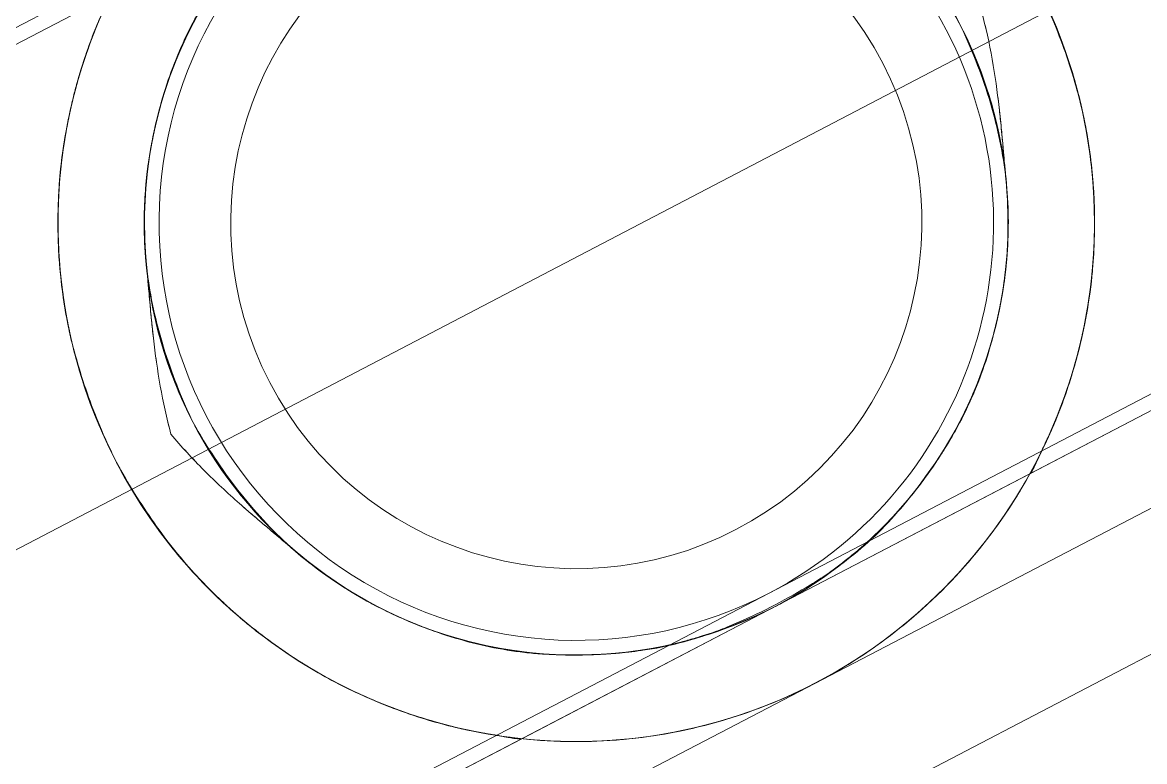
# Model space of a CAD drawing. Header units: metres. Extents: x 1753726 to 1755216, y 5920592 to 5921703.
# Drawn here: x 1754213.4063 to 1754213.4713, y 5921000.0992 to 5921000.142 of the extents above; entities that cross this region are included whole.
import ezdxf

# ---------------------------------------------------------------- set-up
doc = ezdxf.new("R2010")
doc.units = ezdxf.units.M
for name, color, linetype, lineweight in [('A-FLOR-____-OTLN', 9, 'Continuous', 9), ('A-FLOR-HRAL-OTLN', 2, 'Continuous', 9), ('A-WALL-____-OTLN', 2, 'Continuous', 9), ('S-BEAM-____-OTLN', 7, 'Continuous', 9), ('S-FNDN-____-OTLN', 7, 'Continuous', 9)]:
    doc.layers.add(name, color=color, linetype=linetype, lineweight=lineweight)

# ---------------------------------------------------------------- blocks, each defined once
blk = doc.blocks.new('308492-ARUP-STTW-MOD-0400_rvt-1-X-ARUP-GL-HERNE_BAY_ALIGNMENT')
at = {"layer": 'A-FLOR-____-OTLN'}
blk.add_arc((1754213.519988, 5921000.253615), 3.35, 180, 0, dxfattribs=at)
blk.add_arc((1754213.519988, 5921000.253615), 3.35, 180, 0, dxfattribs=at)
at = {"layer": 'S-BEAM-____-OTLN'}
for radius in [3.355, 3.355, 3.055, 3.055]:
    blk.add_arc((1754213.519988, 5921000.253615), radius, 180, 0, dxfattribs=at)
at = {"layer": 'S-FNDN-____-OTLN'}
for radius, start, end in [(4.175, 23.957664, 203.957664), (4.175, 23.957664, 203.957664), (3.175, 23.957664, 203.957664), (3.175, 23.957664, 203.957664), (4.175, 203.957664, 23.957664), (4.175, 203.957664, 23.957664), (3.175, 203.957664, 23.957664), (3.175, 203.957664, 23.957664)]:
    blk.add_arc((1754213.520074, 5921000.253279), radius, start, end, dxfattribs=at)
blk = doc.blocks.new('Bell Out - Insitu8 - Bell Out - Insitu-4405573-X-ARUP-GL-HERNE_BAY_ALIGNMENT')
at = {"layer": 'A-WALL-____-OTLN'}
for radius in [2.85, 2.85, 2.25, 2.25]:
    blk.add_arc((-221.165106, -116.25671), radius, 180, 0, dxfattribs=at)
blk = doc.blocks.new('Bell Out - Insitu11 - Bell Out - Insitu-4408642-X-ARUP-GL-HERNE_BAY_ALIGNMENT')
at = {"layer": 'A-WALL-____-OTLN'}
for radius, start, end in [(2.850086, 40.8, 220.8), (2.621089, 40.8, 220.8), (2.251089, 40.8, 220.8), (2.251089, 40.8, 220.8), (2.850086, 220.8, 22.987023), (2.621089, 220.8, 10.455543), (2.251089, 220.8, 7.599858)]:
    blk.add_arc((-221.164794, -116.25694), radius, start, end, dxfattribs=at)
blk = doc.blocks.new('MH07 BENCHING - MH07 BENCHING-4517418-X-ARUP-GL-HERNE_BAY_ALIGNMENT')
at = {"layer": 'A-FLOR-____-OTLN'}
for start in [180, 225.674576]:
    blk.add_arc((-221.164794, -116.25671), 2.25, start, 0, dxfattribs=at)
blk.add_open_spline([(-222.736943, -117.866321), (-222.673751, -117.831804), (-222.547397, -117.762702), (-222.35796, -117.658846), (-222.168595, -117.554812), (-221.979278, -117.450635), (-221.821511, -117.363756), (-221.695279, -117.294264), (-221.600564, -117.24218), (-221.521598, -117.198818), (-221.45839, -117.164162), (-221.410941, -117.138214), (-221.363455, -117.112288), (-221.315941, -117.08638), (-221.268387, -117.060524), (-221.220783, -117.034757), (-221.173133, -117.009059), (-221.125442, -116.983414), (-221.077698, -116.957865), (-221.029891, -116.932448), (-220.982023, -116.907162), (-220.918126, -116.873591), (-220.838095, -116.831941), (-220.757814, -116.790796), (-220.693463, -116.758124), (-220.645151, -116.733712), (-220.596774, -116.70941), (-220.548331, -116.685226), (-220.499847, -116.661126), (-220.451349, -116.637078), (-220.402827, -116.613091), (-220.354268, -116.589181), (-220.305697, -116.56532), (-220.257132, -116.541484), (-220.208579, -116.517683), (-220.143837, -116.486011), (-220.062911, -116.44646), (-219.965794, -116.399027), (-219.836309, -116.335812), (-219.7392, -116.288355), (-219.674467, -116.25671)], degree=3, knots=[0, 0, 0, 0, 0.0625, 0.125, 0.1875, 0.25, 0.3125, 0.34375, 0.375, 0.40625, 0.421875, 0.4375, 0.453125, 0.46875, 0.484375, 0.5, 0.515625, 0.53125, 0.546875, 0.5625, 0.578125, 0.59375, 0.625, 0.65625, 0.671875, 0.6875, 0.703125, 0.71875, 0.734375, 0.75, 0.765625, 0.78125, 0.796875, 0.8125, 0.828125, 0.84375, 0.875, 0.90625, 0.9375, 1, 1, 1, 1], dxfattribs=at)
blk = doc.blocks.new('PFC-Parallel Flange Channels _AS 3679_1_ - 150PFC-4829225-X-ARUP-GL-HERNE_BAY_ALIGNMENT')
at = {"layer": 'S-BEAM-____-OTLN'}
blk.add_line((-2.0522, -0.0501), (2.2499, -0.0501), dxfattribs=at)
blk.add_line((-2.0522, -0.0501), (2.2499, -0.0501), dxfattribs=at)
blk.add_line((-2.0522, -0.0501), (2.2499, -0.0501), dxfattribs=at)
blk.add_line((-2.0522, -0.0501), (2.2499, -0.0501), dxfattribs=at)
blk = doc.blocks.new('Railing - CB10-TopMount-4761680-X-ARUP-GL-HERNE_BAY_ALIGNMENT')
at = {"layer": 'A-FLOR-HRAL-OTLN'}
for p, q in [((-0.03, 0.076023), (-0.03, -0.076003)), ((-0.025, 0.076003), (-0.025, 0)), ((-0.03, 0.067), (-0.03, -0.067)), ((-0.025, 0.067), (-0.025, 0.016583)), ((-0.0375, 0.063), (-0.0375, -0.063)), ((-0.0375, -0.063), (-0.0375, 0.063)), ((0.025, 0.0075), (0.025, 0.055003)), ((0.025, 0.016583), (0.025, 0.04199)), ((-0.025, 0), (-0.025, 0.016583)), ((-0.025, 0), (-0.025, -0.076003)), ((-0.025, -0.016583), (-0.025, 0)), ((-0.025, -0.016583), (-0.025, -0.067))]:
    blk.add_line(p, q, dxfattribs=at)
at = {"layer": 'A-FLOR-HRAL-OTLN', "flags": 128}
for points in [[(0, 0.03), (-0.0012, 0.029976), (-0.002397, 0.029904), (-0.003591, 0.029784), (-0.00478, 0.029617), (-0.00596, 0.029402), (-0.007131, 0.02914), (-0.008291, 0.028832), (-0.009437, 0.028477), (-0.010568, 0.028077), (-0.011683, 0.027632), (-0.012778, 0.027143), (-0.013853, 0.02661), (-0.014906, 0.026035), (-0.015936, 0.025418), (-0.016939, 0.02476), (-0.017916, 0.024063), (-0.018864, 0.023327), (-0.019782, 0.022554), (-0.020668, 0.021745), (-0.021521, 0.020901), (-0.022339, 0.020024), (-0.023122, 0.019115), (-0.023868, 0.018175), (-0.024576, 0.017206), (-0.025244, 0.016209), (-0.025872, 0.015187), (-0.026459, 0.01414), (-0.027003, 0.01307), (-0.027504, 0.01198), (-0.027961, 0.010871), (-0.028374, 0.009744), (-0.02874, 0.008601), (-0.029061, 0.007445), (-0.029336, 0.006277), (-0.029563, 0.005099), (-0.029744, 0.003913), (-0.029876, 0.00272), (-0.029961, 0.001523), (-0.029998, 0.000324), (-0.029987, -0.000876), (-0.029928, -0.002074), (-0.029821, -0.00327), (-0.029667, -0.00446), (-0.029465, -0.005642), (-0.029215, -0.006816), (-0.028919, -0.007979), (-0.028577, -0.009129), (-0.028189, -0.010264), (-0.027756, -0.011384), (-0.027279, -0.012484), (-0.026758, -0.013565), (-0.026194, -0.014624), (-0.025588, -0.01566), (-0.024942, -0.016671), (-0.024255, -0.017655), (-0.023529, -0.018611), (-0.022766, -0.019537), (-0.021967, -0.020432), (-0.021132, -0.021294), (-0.020264, -0.022122), (-0.019363, -0.022914), (-0.018431, -0.02367), (-0.01747, -0.024389), (-0.016481, -0.025068), (-0.015465, -0.025707), (-0.014425, -0.026305), (-0.013361, -0.02686), (-0.012276, -0.027373), (-0.011172, -0.027842), (-0.01005, -0.028267), (-0.008911, -0.028646), (-0.007759, -0.028979), (-0.006594, -0.029266), (-0.005418, -0.029507), (-0.004234, -0.0297), (-0.003043, -0.029845), (-0.001847, -0.029943)], [(0, 0.03), (-0.0012, 0.029976), (-0.002397, 0.029904), (-0.003591, 0.029784), (-0.00478, 0.029617), (-0.00596, 0.029402), (-0.007131, 0.02914), (-0.008291, 0.028832), (-0.009437, 0.028477), (-0.010568, 0.028077), (-0.011683, 0.027632), (-0.012778, 0.027143), (-0.013853, 0.02661), (-0.014906, 0.026035), (-0.015936, 0.025418), (-0.016939, 0.02476), (-0.017916, 0.024063), (-0.018864, 0.023327), (-0.019782, 0.022554), (-0.020668, 0.021745), (-0.021521, 0.020901), (-0.022339, 0.020024), (-0.023122, 0.019115), (-0.023868, 0.018175), (-0.024576, 0.017206), (-0.025244, 0.016209), (-0.025872, 0.015187), (-0.026459, 0.01414), (-0.027003, 0.01307), (-0.027504, 0.01198), (-0.027961, 0.010871), (-0.028374, 0.009744), (-0.02874, 0.008601), (-0.029061, 0.007445), (-0.029336, 0.006277), (-0.029563, 0.005099), (-0.029744, 0.003913), (-0.029876, 0.00272), (-0.029961, 0.001523), (-0.029998, 0.000324), (-0.029987, -0.000876), (-0.029928, -0.002074), (-0.029821, -0.00327), (-0.029667, -0.00446), (-0.029465, -0.005642), (-0.029215, -0.006816), (-0.028919, -0.007979), (-0.028577, -0.009129), (-0.028189, -0.010264), (-0.027756, -0.011384), (-0.027279, -0.012484), (-0.026758, -0.013565), (-0.026194, -0.014624), (-0.025588, -0.01566), (-0.024942, -0.016671), (-0.024255, -0.017655), (-0.023529, -0.018611), (-0.022766, -0.019537), (-0.021967, -0.020432), (-0.021132, -0.021294), (-0.020264, -0.022122), (-0.019363, -0.022914), (-0.018431, -0.02367), (-0.01747, -0.024389), (-0.016481, -0.025068), (-0.015465, -0.025707), (-0.014425, -0.026305), (-0.013361, -0.02686), (-0.012276, -0.027373), (-0.011172, -0.027842), (-0.01005, -0.028267), (-0.008911, -0.028646), (-0.007759, -0.028979), (-0.006594, -0.029266), (-0.005418, -0.029507), (-0.004234, -0.0297), (-0.003043, -0.029845), (-0.001847, -0.029943)], [(-0.002397, -0.029904), (-0.003591, -0.029784), (-0.00478, -0.029617), (-0.00596, -0.029402), (-0.007131, -0.02914), (-0.008291, -0.028832), (-0.009437, -0.028477), (-0.010568, -0.028077), (-0.011683, -0.027632), (-0.012778, -0.027143), (-0.013853, -0.02661), (-0.014906, -0.026035), (-0.015936, -0.025418), (-0.016939, -0.02476), (-0.017916, -0.024063), (-0.018864, -0.023327), (-0.019782, -0.022554), (-0.020668, -0.021745), (-0.021521, -0.020901), (-0.022339, -0.020024), (-0.023122, -0.019115), (-0.023868, -0.018175), (-0.024576, -0.017206), (-0.025244, -0.016209), (-0.025872, -0.015187), (-0.026459, -0.01414), (-0.027003, -0.01307), (-0.027504, -0.01198), (-0.027961, -0.010871), (-0.028374, -0.009744), (-0.02874, -0.008601), (-0.029061, -0.007445), (-0.029336, -0.006277), (-0.029563, -0.005099), (-0.029744, -0.003913), (-0.029876, -0.00272), (-0.029961, -0.001523), (-0.029998, -0.000324), (-0.029987, 0.000876), (-0.029928, 0.002074), (-0.029821, 0.00327), (-0.029667, 0.00446), (-0.029465, 0.005642), (-0.029215, 0.006816), (-0.028919, 0.007979), (-0.028577, 0.009129), (-0.028189, 0.010264), (-0.027756, 0.011384), (-0.027279, 0.012484), (-0.026758, 0.013565), (-0.026194, 0.014624), (-0.025588, 0.01566), (-0.024942, 0.016671), (-0.024255, 0.017655), (-0.023529, 0.018611), (-0.022766, 0.019537), (-0.021967, 0.020432), (-0.021132, 0.021294), (-0.020264, 0.022122), (-0.019363, 0.022914), (-0.018431, 0.02367), (-0.01747, 0.024389), (-0.016481, 0.025068), (-0.015465, 0.025707), (-0.014425, 0.026305), (-0.013361, 0.02686), (-0.012276, 0.027373), (-0.011172, 0.027842), (-0.01005, 0.028267), (-0.008911, 0.028646), (-0.007759, 0.028979), (-0.006594, 0.029266), (-0.005418, 0.029507), (-0.004234, 0.0297), (-0.003043, 0.029845), (-0.001847, 0.029943), (-0.000648, 0.029993), (0, 0.03)], [(0.023529, 0.018611), (0.022766, 0.019537), (0.021967, 0.020432), (0.021132, 0.021294), (0.020264, 0.022122), (0.019363, 0.022914), (0.018431, 0.02367), (0.01747, 0.024389), (0.016481, 0.025068), (0.015465, 0.025707), (0.014425, 0.026305), (0.013361, 0.02686), (0.012276, 0.027373), (0.011172, 0.027842), (0.01005, 0.028267), (0.008911, 0.028646), (0.007759, 0.028979), (0.006594, 0.029266), (0.005418, 0.029507), (0.004234, 0.0297), (0.003043, 0.029845), (0.001847, 0.029943), (0.000648, 0.029993), (0, 0.03)], [(0.023529, 0.018611), (0.022766, 0.019537), (0.021967, 0.020432), (0.021132, 0.021294), (0.020264, 0.022122), (0.019363, 0.022914), (0.018431, 0.02367), (0.01747, 0.024389), (0.016481, 0.025068), (0.015465, 0.025707), (0.014425, 0.026305), (0.013361, 0.02686), (0.012276, 0.027373), (0.011172, 0.027842), (0.01005, 0.028267), (0.008911, 0.028646), (0.007759, 0.028979), (0.006594, 0.029266), (0.005418, 0.029507), (0.004234, 0.0297), (0.003043, 0.029845), (0.001847, 0.029943), (0.000648, 0.029993), (0, 0.03)], [(0, 0.03), (0.0012, 0.029976), (0.002397, 0.029904), (0.003591, 0.029784), (0.00478, 0.029617), (0.00596, 0.029402), (0.007131, 0.02914), (0.008291, 0.028832), (0.009437, 0.028477), (0.010568, 0.028077), (0.011683, 0.027632), (0.012778, 0.027143), (0.013853, 0.02661), (0.014906, 0.026035), (0.015936, 0.025418), (0.016939, 0.02476), (0.017916, 0.024063), (0.018864, 0.023327), (0.019782, 0.022554), (0.020668, 0.021745), (0.021521, 0.020901), (0.022339, 0.020024), (0.023122, 0.019115)], [(0, -0.025), (-0.001, -0.02498), (-0.001998, -0.02492), (-0.002993, -0.02482), (-0.003983, -0.024681), (-0.004967, -0.024502), (-0.005943, -0.024283), (-0.006909, -0.024026), (-0.007864, -0.023731), (-0.008807, -0.023397), (-0.009735, -0.023027), (-0.010648, -0.022619), (-0.011544, -0.022175), (-0.012422, -0.021695), (-0.01328, -0.021181), (-0.014116, -0.020633), (-0.01493, -0.020052), (-0.01572, -0.019439), (-0.016485, -0.018795), (-0.017223, -0.018121), (-0.017934, -0.017418), (-0.018616, -0.016687), (-0.019268, -0.015929), (-0.01989, -0.015146), (-0.02048, -0.014338), (-0.021037, -0.013508), (-0.02156, -0.012656), (-0.022049, -0.011783), (-0.022503, -0.010892), (-0.02292, -0.009983), (-0.023301, -0.009059), (-0.023645, -0.00812), (-0.02395, -0.007168), (-0.024218, -0.006204), (-0.024447, -0.005231), (-0.024636, -0.004249), (-0.024786, -0.003261), (-0.024897, -0.002267), (-0.024968, -0.001269), (-0.024999, -0.00027), (-0.024989, 0.00073), (-0.02494, 0.001729), (-0.024851, 0.002725), (-0.024722, 0.003716), (-0.024554, 0.004702), (-0.024346, 0.00568), (-0.0241, 0.006649), (-0.023814, 0.007608), (-0.023491, 0.008554), (-0.02313, 0.009486), (-0.022732, 0.010404), (-0.022298, 0.011304), (-0.021828, 0.012187), (-0.021324, 0.01305), (-0.020785, 0.013892), (-0.020212, 0.014713), (-0.019608, 0.015509), (-0.018972, 0.016281), (-0.018306, 0.017026), (-0.01761, 0.017745), (-0.016887, 0.018435), (-0.016136, 0.019095), (-0.015359, 0.019725), (-0.014558, 0.020324), (-0.013734, 0.02089), (-0.012888, 0.021422), (-0.012021, 0.02192), (-0.011134, 0.022384), (-0.01023, 0.022811), (-0.00931, 0.023202), (-0.008375, 0.023556), (-0.007426, 0.023872), (-0.006465, 0.024149), (-0.005495, 0.024389), (-0.004515, 0.024589), (-0.003528, 0.02475), (-0.002535, 0.024871), (-0.001539, 0.024953), (-0.00054, 0.024994), (0, 0.025)], [(0, 0.025), (-0.001, 0.02498), (-0.001998, 0.02492), (-0.002993, 0.02482), (-0.003983, 0.024681), (-0.004967, 0.024502), (-0.005943, 0.024283), (-0.006909, 0.024026), (-0.007864, 0.023731), (-0.008807, 0.023397), (-0.009735, 0.023027), (-0.010648, 0.022619), (-0.011544, 0.022175), (-0.012422, 0.021695), (-0.01328, 0.021181), (-0.014116, 0.020633), (-0.01493, 0.020052), (-0.01572, 0.019439), (-0.016485, 0.018795), (-0.017223, 0.018121), (-0.017934, 0.017418), (-0.018616, 0.016687), (-0.019268, 0.015929), (-0.01989, 0.015146), (-0.02048, 0.014338), (-0.021037, 0.013508), (-0.02156, 0.012656), (-0.022049, 0.011783), (-0.022503, 0.010892), (-0.02292, 0.009983), (-0.023301, 0.009059), (-0.023645, 0.00812), (-0.02395, 0.007168), (-0.024218, 0.006204), (-0.024447, 0.005231), (-0.024636, 0.004249), (-0.024786, 0.003261), (-0.024897, 0.002267), (-0.024968, 0.001269), (-0.024999, 0.00027), (-0.024989, -0.00073), (-0.02494, -0.001729), (-0.024851, -0.002725), (-0.024722, -0.003716), (-0.024554, -0.004702), (-0.024346, -0.00568), (-0.0241, -0.006649), (-0.023814, -0.007608), (-0.023491, -0.008554), (-0.02313, -0.009486), (-0.022732, -0.010404), (-0.022298, -0.011304), (-0.021828, -0.012187), (-0.021324, -0.01305), (-0.020785, -0.013892), (-0.020212, -0.014713), (-0.019608, -0.015509), (-0.018972, -0.016281), (-0.018306, -0.017026), (-0.01761, -0.017745), (-0.016887, -0.018435), (-0.016136, -0.019095), (-0.015359, -0.019725), (-0.014558, -0.020324), (-0.013734, -0.02089), (-0.012888, -0.021422), (-0.012021, -0.02192), (-0.011134, -0.022384), (-0.01023, -0.022811), (-0.00931, -0.023202), (-0.008375, -0.023556), (-0.007426, -0.023872), (-0.006465, -0.024149), (-0.005495, -0.024389), (-0.004515, -0.024589), (-0.003528, -0.02475), (-0.002535, -0.024871), (-0.001539, -0.024953), (-0.00054, -0.024994), (0, -0.025)], [(0, -0.025), (-0.001, -0.02498), (-0.001998, -0.02492), (-0.002993, -0.02482), (-0.003983, -0.024681), (-0.004967, -0.024502), (-0.005943, -0.024283), (-0.006909, -0.024026), (-0.007864, -0.023731), (-0.008807, -0.023397), (-0.009735, -0.023027), (-0.010648, -0.022619), (-0.011544, -0.022175), (-0.012422, -0.021695), (-0.01328, -0.021181), (-0.014116, -0.020633), (-0.01493, -0.020052), (-0.01572, -0.019439), (-0.016485, -0.018795), (-0.017223, -0.018121), (-0.017934, -0.017418), (-0.018616, -0.016687), (-0.019268, -0.015929), (-0.01989, -0.015146), (-0.02048, -0.014338), (-0.021037, -0.013508), (-0.02156, -0.012656), (-0.022049, -0.011783), (-0.022503, -0.010892), (-0.02292, -0.009983), (-0.023301, -0.009059), (-0.023645, -0.00812), (-0.02395, -0.007168), (-0.024218, -0.006204), (-0.024447, -0.005231), (-0.024636, -0.004249), (-0.024786, -0.003261), (-0.024897, -0.002267), (-0.024968, -0.001269), (-0.024999, -0.00027), (-0.024989, 0.00073), (-0.02494, 0.001729), (-0.024851, 0.002725), (-0.024722, 0.003716), (-0.024554, 0.004702), (-0.024346, 0.00568), (-0.0241, 0.006649), (-0.023814, 0.007608), (-0.023491, 0.008554), (-0.02313, 0.009486), (-0.022732, 0.010404), (-0.022298, 0.011304), (-0.021828, 0.012187), (-0.021324, 0.01305), (-0.020785, 0.013892), (-0.020212, 0.014713), (-0.019608, 0.015509), (-0.018972, 0.016281), (-0.018306, 0.017026), (-0.01761, 0.017745), (-0.016887, 0.018435), (-0.016136, 0.019095), (-0.015359, 0.019725), (-0.014558, 0.020324), (-0.013734, 0.02089), (-0.012888, 0.021422), (-0.012021, 0.02192), (-0.011134, 0.022384), (-0.01023, 0.022811), (-0.00931, 0.023202), (-0.008375, 0.023556), (-0.007426, 0.023872), (-0.006465, 0.024149), (-0.005495, 0.024389), (-0.004515, 0.024589), (-0.003528, 0.02475), (-0.002535, 0.024871), (-0.001539, 0.024953), (-0.00054, 0.024994), (0, 0.025)], [(-0.009228, 0.023235), (-0.008291, 0.023585), (-0.007341, 0.023898), (-0.00638, 0.024172), (-0.005408, 0.024408), (-0.004428, 0.024605), (-0.00344, 0.024762), (-0.002447, 0.02488), (-0.00145, 0.024958), (-0.000451, 0.024996), (0, 0.025)], [(0, 0.025), (0.001, 0.02498), (0.001998, 0.02492), (0.002993, 0.02482), (0.003983, 0.024681), (0.004967, 0.024502), (0.005943, 0.024283), (0.006909, 0.024026), (0.007864, 0.023731), (0.008807, 0.023397), (0.009735, 0.023027), (0.010648, 0.022619), (0.011544, 0.022175), (0.012422, 0.021695), (0.01328, 0.021181), (0.014116, 0.020633), (0.01493, 0.020052), (0.01572, 0.019439), (0.016485, 0.018795), (0.017223, 0.018121), (0.017934, 0.017418), (0.018616, 0.016687), (0.019268, 0.015929), (0.01989, 0.015146), (0.02048, 0.014338), (0.021037, 0.013508)], [(0.00054, -0.024994), (0, -0.025)], [(0, 0.025), (0.001, 0.02498), (0.001998, 0.02492), (0.002993, 0.02482), (0.003983, 0.024681), (0.004967, 0.024502), (0.005943, 0.024283), (0.006909, 0.024026), (0.007864, 0.023731), (0.008807, 0.023397), (0.009228, 0.023235)], [(0, -0.025), (0.001, -0.02498)], [(0.020785, 0.013892), (0.020212, 0.014713), (0.019608, 0.015509), (0.018972, 0.016281), (0.018306, 0.017026), (0.01761, 0.017745), (0.016887, 0.018435), (0.016136, 0.019095), (0.015359, 0.019725), (0.014558, 0.020324), (0.013734, 0.02089), (0.012888, 0.021422), (0.012021, 0.02192), (0.011134, 0.022384), (0.01023, 0.022811), (0.00931, 0.023202), (0.008375, 0.023556), (0.007426, 0.023872), (0.006465, 0.024149), (0.005495, 0.024389), (0.004515, 0.024589), (0.003528, 0.02475), (0.002535, 0.024871), (0.001539, 0.024953), (0.00054, 0.024994), (0, 0.025)], [(0, 0.025), (0.001, 0.02498), (0.001998, 0.02492), (0.002993, 0.02482), (0.003983, 0.024681), (0.004967, 0.024502), (0.005943, 0.024283), (0.006909, 0.024026), (0.007864, 0.023731), (0.008807, 0.023397), (0.009735, 0.023027), (0.010648, 0.022619), (0.011544, 0.022175), (0.012422, 0.021695), (0.01328, 0.021181), (0.014116, 0.020633), (0.01493, 0.020052), (0.01572, 0.019439), (0.016485, 0.018795), (0.017223, 0.018121), (0.017934, 0.017418), (0.018616, 0.016687), (0.019268, 0.015929), (0.01989, 0.015146), (0.02048, 0.014338), (0.021037, 0.013508)], [(0.00054, -0.024994), (0, -0.025)], [(0, -0.025), (-0.001, -0.02498), (-0.001998, -0.02492), (-0.002993, -0.02482), (-0.003983, -0.024681), (-0.004967, -0.024502), (-0.005943, -0.024283), (-0.006909, -0.024026), (-0.007864, -0.023731), (-0.008807, -0.023397), (-0.009228, -0.023235)], [(0.009228, -0.023235), (0.008291, -0.023585), (0.007341, -0.023898), (0.00638, -0.024172), (0.005408, -0.024408), (0.004428, -0.024605), (0.00344, -0.024762), (0.002447, -0.02488), (0.00145, -0.024958), (0.000451, -0.024996), (0, -0.025)]]:
    blk.add_lwpolyline(points, dxfattribs=at)
at = {"layer": 'A-FLOR-HRAL-OTLN'}
for start, end in [(0, 180), (0, 180), (180, 0), (180, 0)]:
    blk.add_arc((0, 0), 0.02, start, end, dxfattribs=at)
for major_axis, start_param, end_param in [((-0.002991, 0.029851), 6.183329, 7.16844), ((0, 0.03), 5.298075, 6.283185), ((0, 0.025), 0, 1.570796), ((0, 0.025), 4.712389, 6.283185), ((0.02415, 0), 0, 3.141593), ((0.02415, 0), 0, 3.141593), ((0.02415, 0), 3.141593, 6.283185), ((0.02415, 0), 3.141593, 6.283185), ((0, 0.025), 1.570796, 3.141593), ((0, 0.025), 3.141593, 4.712389), ((0, 0.03), 2.156482, 3.141593)]:
    blk.add_ellipse((0, 0), major_axis=major_axis, ratio=1, start_param=start_param, end_param=end_param, dxfattribs=at)
for points, knots in [([(0, 0.03), (-0.00139, 0.029973), (-0.003445, 0.029818), (-0.00609, 0.029377), (-0.008017, 0.028934), (-0.009885, 0.028357), (-0.011686, 0.027649), (-0.013409, 0.026843), (-0.015043, 0.025977), (-0.016582, 0.025037), (-0.018029, 0.024003), (-0.019386, 0.022906), (-0.020658, 0.021776), (-0.021839, 0.020604), (-0.023291, 0.018962), (-0.024577, 0.017254), (-0.025703, 0.015507), (-0.026718, 0.013709), (-0.028226, 0.010507), (-0.02963, 0.005772), (-0.03, 0.001938), (-0.03, 0)], [0, 0, 0, 0, 0.071429, 0.107143, 0.142857, 0.178571, 0.214286, 0.25, 0.285714, 0.321429, 0.357143, 0.392857, 0.428571, 0.464286, 0.5, 0.571429, 0.607143, 0.642857, 0.714286, 0.857143, 1, 1, 1, 1]), ([(-0.025, 0.016583), (-0.025, 0.016639), (-0.024907, 0.016805), (-0.024653, 0.017144), (-0.024469, 0.01738), (-0.024312, 0.017576), (-0.024136, 0.0178), (-0.023879, 0.01814), (-0.023516, 0.018624), (-0.023099, 0.019155), (-0.022734, 0.019589), (-0.022443, 0.019909), (-0.022138, 0.020234), (-0.021715, 0.020687), (-0.021152, 0.021275), (-0.020543, 0.021873), (-0.020026, 0.022347), (-0.019622, 0.022696), (-0.019204, 0.023042), (-0.01863, 0.02351), (-0.01788, 0.024096), (-0.016927, 0.024787), (-0.015913, 0.025442), (-0.014841, 0.026073), (-0.013718, 0.026689), (-0.012542, 0.027271), (-0.011312, 0.027797), (-0.010029, 0.028276), (-0.008252, 0.028869), (-0.005927, 0.029462), (-0.003014, 0.029877), (-0.00101, 0.029989), (0, 0.03)], [0, 0, 0, 0, 0.071429, 0.107143, 0.125, 0.142857, 0.160714, 0.178571, 0.214286, 0.25, 0.267857, 0.285714, 0.303571, 0.321429, 0.357143, 0.392857, 0.410714, 0.428571, 0.446429, 0.464286, 0.5, 0.535714, 0.571429, 0.607143, 0.642857, 0.678571, 0.714286, 0.75, 0.785714, 0.857143, 0.928571, 1, 1, 1, 1]), ([(0, 0.03), (0.00101, 0.029989), (0.003014, 0.029877), (0.005927, 0.029462), (0.008252, 0.028869), (0.010029, 0.028276), (0.011312, 0.027797), (0.012542, 0.027271), (0.013718, 0.026689), (0.014841, 0.026073), (0.015913, 0.025442), (0.016927, 0.024787), (0.01788, 0.024096), (0.01863, 0.02351), (0.019204, 0.023042), (0.019692, 0.022638), (0.020225, 0.022171), (0.020977, 0.021454), (0.021666, 0.02074), (0.022177, 0.020193), (0.022404, 0.01995), (0.022552, 0.01979), (0.022948, 0.019345), (0.023529, 0.018613), (0.024002, 0.017974), (0.024268, 0.017631), (0.024432, 0.017427), (0.024683, 0.017108), (0.024931, 0.01677), (0.025, 0.016625), (0.025, 0.016583)], [0, 0, 0, 0, 0.071429, 0.142857, 0.214286, 0.25, 0.285714, 0.321429, 0.357143, 0.392857, 0.428571, 0.464286, 0.5, 0.535714, 0.553571, 0.571429, 0.598214, 0.625, 0.678571, 0.705357, 0.712054, 0.71875, 0.732143, 0.785714, 0.839286, 0.852679, 0.866071, 0.892857, 0.946429, 1, 1, 1, 1]), ([(0.03, 0), (0.03, 0.001938), (0.02963, 0.005772), (0.028226, 0.010507), (0.026718, 0.013709), (0.025703, 0.015506), (0.024859, 0.016818), (0.023933, 0.018105), (0.022928, 0.019373), (0.021839, 0.020604), (0.020658, 0.021776), (0.019386, 0.022906), (0.018029, 0.024003), (0.016582, 0.025037), (0.015043, 0.025977), (0.013409, 0.026843), (0.011686, 0.027649), (0.009885, 0.028357), (0.008017, 0.028934), (0.00609, 0.029377), (0.003445, 0.029818), (0.00139, 0.029973), (0, 0.03)], [0, 0, 0, 0, 0.142857, 0.285714, 0.357143, 0.392857, 0.428571, 0.464286, 0.5, 0.535714, 0.571429, 0.607143, 0.642857, 0.678571, 0.714286, 0.75, 0.785714, 0.821429, 0.857143, 0.892857, 0.928571, 1, 1, 1, 1]), ([(-0.009228, 0.023235), (-0.008808, 0.023405), (-0.007964, 0.023748), (-0.006688, 0.024279), (-0.005393, 0.024793), (-0.003639, 0.025442), (-0.001841, 0.026014), (-0.000462, 0.026352), (0, 0.026454)], [0, 0, 0, 0, 0.142857, 0.285714, 0.428571, 0.571429, 0.857143, 1, 1, 1, 1]), ([(0, 0.026454), (-0.000924, 0.026249), (-0.002751, 0.025753), (-0.004852, 0.025004), (-0.006202, 0.024471), (-0.006846, 0.024212), (-0.007805, 0.023816), (-0.008598, 0.023491), (-0.009228, 0.023235)], [0, 0, 0, 0, 0.285714, 0.571429, 0.678571, 0.732143, 0.785714, 1, 1, 1, 1]), ([(0.009228, 0.023235), (0.008808, 0.023405), (0.007964, 0.023748), (0.006688, 0.024279), (0.005393, 0.024793), (0.003639, 0.025442), (0.001841, 0.026014), (0.000462, 0.026352), (0, 0.026454)], [0, 0, 0, 0, 0.142857, 0.285714, 0.428571, 0.571429, 0.857143, 1, 1, 1, 1]), ([(0, 0.026454), (0.000924, 0.026249), (0.002751, 0.025753), (0.004852, 0.025004), (0.006202, 0.024471), (0.006846, 0.024212), (0.007805, 0.023816), (0.008598, 0.023491), (0.009228, 0.023235)], [0, 0, 0, 0, 0.285714, 0.571429, 0.678571, 0.732143, 0.785714, 1, 1, 1, 1]), ([(0, 0.025), (-0.001158, 0.024978), (-0.002871, 0.024848), (-0.005075, 0.02448), (-0.00668, 0.024112), (-0.008237, 0.023631), (-0.009738, 0.023041), (-0.011174, 0.022369), (-0.012536, 0.021648), (-0.013818, 0.020865), (-0.015024, 0.020003), (-0.016155, 0.019089), (-0.017214, 0.018147), (-0.018199, 0.01717), (-0.019409, 0.015802), (-0.020481, 0.014379), (-0.021419, 0.012923), (-0.022264, 0.011425), (-0.023521, 0.008757), (-0.024692, 0.00481), (-0.025, 0.001615), (-0.025, 0)], [0, 0, 0, 0, 0.071429, 0.107143, 0.142857, 0.178571, 0.214286, 0.25, 0.285714, 0.321429, 0.357143, 0.392857, 0.428571, 0.464286, 0.5, 0.571429, 0.607143, 0.642857, 0.714286, 0.857143, 1, 1, 1, 1]), ([(-0.025, 0), (-0.025, 0.001615), (-0.024692, 0.00481), (-0.023521, 0.008757), (-0.022264, 0.011425), (-0.021419, 0.012923), (-0.020716, 0.014015), (-0.019944, 0.015088), (-0.019107, 0.016145), (-0.018198, 0.01717), (-0.017214, 0.018147), (-0.016155, 0.019089), (-0.015024, 0.020003), (-0.013818, 0.020865), (-0.012536, 0.021648), (-0.011174, 0.022369), (-0.009738, 0.023041), (-0.008237, 0.023631), (-0.00668, 0.024112), (-0.005075, 0.02448), (-0.002871, 0.024848), (-0.001158, 0.024978), (0, 0.025)], [0, 0, 0, 0, 0.142857, 0.285714, 0.357143, 0.392857, 0.428571, 0.464286, 0.5, 0.535714, 0.571429, 0.607143, 0.642857, 0.678571, 0.714286, 0.75, 0.785714, 0.821429, 0.857143, 0.892857, 0.928571, 1, 1, 1, 1]), ([(0, 0.025), (-0.001158, 0.024978), (-0.002871, 0.024848), (-0.005075, 0.02448), (-0.00668, 0.024112), (-0.008237, 0.023631), (-0.009738, 0.023041), (-0.011174, 0.022369), (-0.012536, 0.021648), (-0.013818, 0.020865), (-0.015024, 0.020003), (-0.016155, 0.019089), (-0.017214, 0.018147), (-0.018199, 0.01717), (-0.019409, 0.015802), (-0.020481, 0.014379), (-0.021419, 0.012923), (-0.022264, 0.011425), (-0.023521, 0.008757), (-0.024692, 0.00481), (-0.025, 0.001615), (-0.025, 0)], [0, 0, 0, 0, 0.071429, 0.107143, 0.142857, 0.178571, 0.214286, 0.25, 0.285714, 0.321429, 0.357143, 0.392857, 0.428571, 0.464286, 0.5, 0.571429, 0.607143, 0.642857, 0.714286, 0.857143, 1, 1, 1, 1]), ([(0, -0.025), (-0.001601, -0.024951), (-0.003941, -0.024706), (-0.006889, -0.024032), (-0.009704, -0.023142), (-0.013007, -0.021504), (-0.016438, -0.018974), (-0.01887, -0.016545), (-0.02033, -0.014627), (-0.021083, -0.013482), (-0.0216, -0.0126), (-0.022091, -0.011689), (-0.022728, -0.010431), (-0.023453, -0.008789), (-0.02415, -0.006724), (-0.024537, -0.004962), (-0.024727, -0.003502), (-0.024866, -0.001977), (-0.024934, -0.000005), (-0.024867, 0.001968), (-0.024729, 0.003494), (-0.024538, 0.004954), (-0.024151, 0.006717), (-0.023454, 0.008784), (-0.022729, 0.010428), (-0.022092, 0.011687), (-0.021601, 0.012598), (-0.021084, 0.013481), (-0.020332, 0.014626), (-0.018873, 0.016543), (-0.016442, 0.018971), (-0.013011, 0.021502), (-0.009706, 0.023141), (-0.006891, 0.024031), (-0.003942, 0.024706), (-0.001601, 0.024951), (0, 0.025)], [0, 0, 0, 0, 0.055556, 0.083333, 0.111111, 0.166667, 0.222222, 0.277778, 0.305556, 0.319444, 0.333333, 0.347222, 0.361111, 0.388889, 0.416667, 0.444444, 0.458333, 0.472222, 0.5, 0.527778, 0.541667, 0.555556, 0.583333, 0.611111, 0.638889, 0.652778, 0.666667, 0.680556, 0.694444, 0.722222, 0.777778, 0.833333, 0.888889, 0.916667, 0.944444, 1, 1, 1, 1]), ([(0, 0.025), (0.001138, 0.024979), (0.002821, 0.024855), (0.004989, 0.024498), (0.007096, 0.024024), (0.009111, 0.023323), (0.011003, 0.022454), (0.01235, 0.021754), (0.01362, 0.020993), (0.014817, 0.020155), (0.015942, 0.019267), (0.016997, 0.01835), (0.01798, 0.017398), (0.018889, 0.016398), (0.019729, 0.015367), (0.020506, 0.01432), (0.021216, 0.013253), (0.022073, 0.01179), (0.023356, 0.009176), (0.024095, 0.006876), (0.024431, 0.005303)], [0, 0, 0, 0, 0.083333, 0.125, 0.166667, 0.25, 0.291667, 0.333333, 0.375, 0.416667, 0.458333, 0.5, 0.541667, 0.583333, 0.625, 0.666667, 0.708333, 0.75, 0.833333, 1, 1, 1, 1]), ([(0.024431, 0.005303), (0.024095, 0.006876), (0.023356, 0.009176), (0.022073, 0.01179), (0.021216, 0.013253), (0.020506, 0.01432), (0.019729, 0.015367), (0.018889, 0.016398), (0.01798, 0.017398), (0.016997, 0.01835), (0.015942, 0.019267), (0.014817, 0.020155), (0.01362, 0.020993), (0.01235, 0.021754), (0.011003, 0.022454), (0.009111, 0.023323), (0.007096, 0.024024), (0.004989, 0.024498), (0.002821, 0.024855), (0.001138, 0.024979), (0, 0.025)], [0, 0, 0, 0, 0.166667, 0.25, 0.291667, 0.333333, 0.375, 0.416667, 0.458333, 0.5, 0.541667, 0.583333, 0.625, 0.666667, 0.708333, 0.75, 0.833333, 0.875, 0.916667, 1, 1, 1, 1]), ([(0.025, 0), (0.025, 0.001615), (0.024692, 0.00481), (0.023521, 0.008757), (0.022264, 0.011425), (0.021419, 0.012923), (0.020716, 0.014015), (0.019944, 0.015088), (0.019107, 0.016145), (0.018198, 0.01717), (0.017214, 0.018147), (0.016155, 0.019089), (0.015024, 0.020003), (0.013818, 0.020865), (0.012536, 0.021648), (0.011174, 0.022369), (0.009738, 0.023041), (0.008237, 0.023631), (0.00668, 0.024112), (0.005075, 0.02448), (0.002871, 0.024848), (0.001158, 0.024978), (0, 0.025)], [0, 0, 0, 0, 0.142857, 0.285714, 0.357143, 0.392857, 0.428571, 0.464286, 0.5, 0.535714, 0.571429, 0.607143, 0.642857, 0.678571, 0.714286, 0.75, 0.785714, 0.821429, 0.857143, 0.892857, 0.928571, 1, 1, 1, 1]), ([(0, 0.025), (0.001601, 0.024951), (0.003942, 0.024706), (0.006891, 0.024031), (0.009706, 0.023141), (0.013011, 0.021502), (0.016442, 0.018971), (0.018873, 0.016543), (0.020332, 0.014626), (0.021084, 0.013481), (0.021601, 0.012598), (0.022092, 0.011687), (0.022729, 0.010428), (0.023454, 0.008784), (0.024151, 0.006717), (0.024538, 0.004954), (0.024729, 0.003494), (0.024867, 0.001968), (0.024934, -0.000005), (0.024866, -0.001977), (0.024727, -0.003502), (0.024537, -0.004962), (0.02415, -0.006724), (0.023453, -0.008789), (0.022728, -0.010431), (0.022091, -0.011689), (0.0216, -0.0126), (0.021083, -0.013482), (0.02033, -0.014627), (0.01887, -0.016545), (0.016438, -0.018974), (0.013007, -0.021504), (0.009704, -0.023142), (0.006889, -0.024032), (0.003941, -0.024706), (0.001601, -0.024951), (0, -0.025)], [0, 0, 0, 0, 0.055556, 0.083333, 0.111111, 0.166667, 0.222222, 0.277778, 0.305556, 0.319444, 0.333333, 0.347222, 0.361111, 0.388889, 0.416667, 0.444444, 0.458333, 0.472222, 0.5, 0.527778, 0.541667, 0.555556, 0.583333, 0.611111, 0.638889, 0.652778, 0.666667, 0.680556, 0.694444, 0.722222, 0.777778, 0.833333, 0.888889, 0.916667, 0.944444, 1, 1, 1, 1]), ([(-0.009228, -0.023235), (-0.011154, -0.02244), (-0.014683, -0.020533), (-0.018258, -0.017253), (-0.020311, -0.014643), (-0.021223, -0.013247), (-0.021706, -0.012424), (-0.022047, -0.011794), (-0.022373, -0.011151), (-0.022796, -0.010278), (-0.023289, -0.009154), (-0.023801, -0.007754), (-0.024141, -0.006551), (-0.024366, -0.005556), (-0.024573, -0.004533), (-0.024874, -0.002684), (-0.025083, -0.000023), (-0.024876, 0.002648), (-0.024577, 0.004506), (-0.02437, 0.005534), (-0.024202, 0.006283), (-0.024012, 0.007013), (-0.02372, 0.007973), (-0.023294, 0.009141), (-0.022801, 0.010268), (-0.022377, 0.011143), (-0.022051, 0.011787), (-0.02171, 0.012417), (-0.021227, 0.013241), (-0.020314, 0.014638), (-0.018262, 0.017248), (-0.014692, 0.020528), (-0.011158, 0.022438), (-0.009228, 0.023235)], [0, 0, 0, 0, 0.1, 0.2, 0.25, 0.275, 0.2875, 0.3, 0.3125, 0.325, 0.35, 0.375, 0.4, 0.4125, 0.425, 0.45, 0.5, 0.55, 0.575, 0.5875, 0.6, 0.6125, 0.625, 0.65, 0.675, 0.6875, 0.7, 0.7125, 0.725, 0.75, 0.8, 0.9, 1, 1, 1, 1]), ([(-0.009228, 0.023235), (-0.011158, 0.022438), (-0.014692, 0.020528), (-0.018262, 0.017248), (-0.020314, 0.014638), (-0.021227, 0.013241), (-0.02171, 0.012417), (-0.022051, 0.011787), (-0.022377, 0.011143), (-0.022801, 0.010268), (-0.023293, 0.009142), (-0.023807, 0.007739), (-0.024146, 0.006532), (-0.02437, 0.005534), (-0.024578, 0.004506), (-0.024876, 0.002648), (-0.025083, -0.000023), (-0.024874, -0.002684), (-0.024573, -0.004533), (-0.024366, -0.005556), (-0.024197, -0.006303), (-0.024007, -0.007031), (-0.023715, -0.007988), (-0.023289, -0.009154), (-0.022796, -0.010278), (-0.022373, -0.011151), (-0.022047, -0.011794), (-0.021706, -0.012424), (-0.021223, -0.013247), (-0.020311, -0.014643), (-0.018258, -0.017253), (-0.014683, -0.020533), (-0.011154, -0.02244), (-0.009228, -0.023235)], [0, 0, 0, 0, 0.1, 0.2, 0.25, 0.275, 0.2875, 0.3, 0.3125, 0.325, 0.35, 0.375, 0.4, 0.4125, 0.425, 0.45, 0.5, 0.55, 0.575, 0.5875, 0.6, 0.6125, 0.625, 0.65, 0.675, 0.6875, 0.7, 0.7125, 0.725, 0.75, 0.8, 0.9, 1, 1, 1, 1]), ([(0.009228, -0.023235), (0.011154, -0.02244), (0.014683, -0.020533), (0.018258, -0.017253), (0.020311, -0.014643), (0.021223, -0.013247), (0.021706, -0.012424), (0.022047, -0.011794), (0.022373, -0.011151), (0.022796, -0.010278), (0.023289, -0.009154), (0.023801, -0.007754), (0.024141, -0.006551), (0.024366, -0.005556), (0.024573, -0.004533), (0.024874, -0.002684), (0.025083, -0.000023), (0.024876, 0.002648), (0.024577, 0.004506), (0.02437, 0.005534), (0.024202, 0.006283), (0.024012, 0.007013), (0.02372, 0.007973), (0.023294, 0.009141), (0.022801, 0.010268), (0.022377, 0.011143), (0.022051, 0.011787), (0.02171, 0.012417), (0.021227, 0.013241), (0.020314, 0.014638), (0.018262, 0.017248), (0.014692, 0.020528), (0.011158, 0.022438), (0.009228, 0.023235)], [0, 0, 0, 0, 0.1, 0.2, 0.25, 0.275, 0.2875, 0.3, 0.3125, 0.325, 0.35, 0.375, 0.4, 0.4125, 0.425, 0.45, 0.5, 0.55, 0.575, 0.5875, 0.6, 0.6125, 0.625, 0.65, 0.675, 0.6875, 0.7, 0.7125, 0.725, 0.75, 0.8, 0.9, 1, 1, 1, 1]), ([(0.009228, 0.023235), (0.011158, 0.022438), (0.014692, 0.020528), (0.018262, 0.017248), (0.020314, 0.014638), (0.021227, 0.013241), (0.02171, 0.012417), (0.022051, 0.011787), (0.022377, 0.011143), (0.022801, 0.010268), (0.023293, 0.009142), (0.023807, 0.007739), (0.024146, 0.006532), (0.02437, 0.005534), (0.024578, 0.004506), (0.024876, 0.002648), (0.025083, -0.000023), (0.024874, -0.002684), (0.024573, -0.004533), (0.024366, -0.005556), (0.024197, -0.006303), (0.024007, -0.007031), (0.023715, -0.007988), (0.023289, -0.009154), (0.022796, -0.010278), (0.022373, -0.011151), (0.022047, -0.011794), (0.021706, -0.012424), (0.021223, -0.013247), (0.020311, -0.014643), (0.018258, -0.017253), (0.014683, -0.020533), (0.011154, -0.02244), (0.009228, -0.023235)], [0, 0, 0, 0, 0.1, 0.2, 0.25, 0.275, 0.2875, 0.3, 0.3125, 0.325, 0.35, 0.375, 0.4, 0.4125, 0.425, 0.45, 0.5, 0.55, 0.575, 0.5875, 0.6, 0.6125, 0.625, 0.65, 0.675, 0.6875, 0.7, 0.7125, 0.725, 0.75, 0.8, 0.9, 1, 1, 1, 1]), ([(-0.03, 0), (-0.03, -0.001938), (-0.02963, -0.005772), (-0.028226, -0.010507), (-0.026718, -0.013709), (-0.025703, -0.015506), (-0.024859, -0.016818), (-0.023933, -0.018105), (-0.022928, -0.019373), (-0.021839, -0.020604), (-0.020658, -0.021776), (-0.019386, -0.022906), (-0.018029, -0.024003), (-0.016582, -0.025037), (-0.015043, -0.025977), (-0.013409, -0.026843), (-0.011686, -0.027649), (-0.009885, -0.028357), (-0.008017, -0.028934), (-0.00609, -0.029377), (-0.003445, -0.029818), (-0.00139, -0.029973), (0, -0.03)], [0, 0, 0, 0, 0.142857, 0.285714, 0.357143, 0.392857, 0.428571, 0.464286, 0.5, 0.535714, 0.571429, 0.607143, 0.642857, 0.678571, 0.714286, 0.75, 0.785714, 0.821429, 0.857143, 0.892857, 0.928571, 1, 1, 1, 1]), ([(0, -0.025), (-0.001158, -0.024978), (-0.002871, -0.024848), (-0.005075, -0.02448), (-0.00668, -0.024112), (-0.008237, -0.023631), (-0.009738, -0.023041), (-0.011174, -0.022369), (-0.012536, -0.021648), (-0.013818, -0.020865), (-0.015024, -0.020003), (-0.016155, -0.019089), (-0.017214, -0.018147), (-0.018199, -0.01717), (-0.019409, -0.015802), (-0.020481, -0.014379), (-0.021419, -0.012923), (-0.022264, -0.011425), (-0.023521, -0.008757), (-0.024692, -0.00481), (-0.025, -0.001615), (-0.025, 0)], [0, 0, 0, 0, 0.071429, 0.107143, 0.142857, 0.178571, 0.214286, 0.25, 0.285714, 0.321429, 0.357143, 0.392857, 0.428571, 0.464286, 0.5, 0.571429, 0.607143, 0.642857, 0.714286, 0.857143, 1, 1, 1, 1]), ([(-0.025, 0), (-0.025, -0.001615), (-0.024692, -0.00481), (-0.023521, -0.008757), (-0.022264, -0.011425), (-0.021419, -0.012923), (-0.020716, -0.014015), (-0.019944, -0.015088), (-0.019107, -0.016145), (-0.018198, -0.01717), (-0.017214, -0.018147), (-0.016155, -0.019089), (-0.015024, -0.020003), (-0.013818, -0.020865), (-0.012536, -0.021648), (-0.011174, -0.022369), (-0.009738, -0.023041), (-0.008237, -0.023631), (-0.00668, -0.024112), (-0.005075, -0.02448), (-0.002871, -0.024848), (-0.001158, -0.024978), (0, -0.025)], [0, 0, 0, 0, 0.142857, 0.285714, 0.357143, 0.392857, 0.428571, 0.464286, 0.5, 0.535714, 0.571429, 0.607143, 0.642857, 0.678571, 0.714286, 0.75, 0.785714, 0.821429, 0.857143, 0.892857, 0.928571, 1, 1, 1, 1]), ([(-0.025, 0), (-0.025, -0.001615), (-0.024692, -0.00481), (-0.023521, -0.008757), (-0.022264, -0.011425), (-0.021419, -0.012923), (-0.020716, -0.014015), (-0.019944, -0.015088), (-0.019107, -0.016145), (-0.018198, -0.01717), (-0.017214, -0.018147), (-0.016155, -0.019089), (-0.015024, -0.020003), (-0.013818, -0.020865), (-0.012536, -0.021648), (-0.011174, -0.022369), (-0.009738, -0.023041), (-0.008237, -0.023631), (-0.00668, -0.024112), (-0.005075, -0.02448), (-0.002871, -0.024848), (-0.001158, -0.024978), (0, -0.025)], [0, 0, 0, 0, 0.142857, 0.285714, 0.357143, 0.392857, 0.428571, 0.464286, 0.5, 0.535714, 0.571429, 0.607143, 0.642857, 0.678571, 0.714286, 0.75, 0.785714, 0.821429, 0.857143, 0.892857, 0.928571, 1, 1, 1, 1]), ([(0, -0.025), (0.001158, -0.024978), (0.002871, -0.024848), (0.005075, -0.02448), (0.00668, -0.024112), (0.008237, -0.023631), (0.009738, -0.023041), (0.011174, -0.022369), (0.012536, -0.021648), (0.013818, -0.020865), (0.015024, -0.020003), (0.016155, -0.019089), (0.017214, -0.018147), (0.018199, -0.01717), (0.019409, -0.015802), (0.020481, -0.014379), (0.021419, -0.012923), (0.022264, -0.011425), (0.023521, -0.008757), (0.024692, -0.00481), (0.025, -0.001615), (0.025, 0)], [0, 0, 0, 0, 0.071429, 0.107143, 0.142857, 0.178571, 0.214286, 0.25, 0.285714, 0.321429, 0.357143, 0.392857, 0.428571, 0.464286, 0.5, 0.571429, 0.607143, 0.642857, 0.714286, 0.857143, 1, 1, 1, 1]), ([(0, -0.025), (0.001138, -0.024979), (0.002821, -0.024855), (0.004989, -0.024498), (0.007096, -0.024024), (0.009111, -0.023323), (0.011003, -0.022454), (0.01235, -0.021754), (0.01362, -0.020993), (0.014817, -0.020155), (0.015942, -0.019267), (0.016997, -0.01835), (0.01798, -0.017398), (0.018889, -0.016398), (0.019729, -0.015367), (0.020506, -0.01432), (0.021216, -0.013253), (0.022073, -0.01179), (0.023356, -0.009176), (0.024095, -0.006876), (0.024431, -0.005303)], [0, 0, 0, 0, 0.083333, 0.125, 0.166667, 0.25, 0.291667, 0.333333, 0.375, 0.416667, 0.458333, 0.5, 0.541667, 0.583333, 0.625, 0.666667, 0.708333, 0.75, 0.833333, 1, 1, 1, 1]), ([(0.024431, -0.005303), (0.024095, -0.006876), (0.023356, -0.009176), (0.022073, -0.01179), (0.021216, -0.013253), (0.020506, -0.01432), (0.019729, -0.015367), (0.018889, -0.016398), (0.01798, -0.017398), (0.016997, -0.01835), (0.015942, -0.019267), (0.014817, -0.020155), (0.01362, -0.020993), (0.01235, -0.021754), (0.011003, -0.022454), (0.009111, -0.023323), (0.007096, -0.024024), (0.004989, -0.024498), (0.002821, -0.024855), (0.001138, -0.024979), (0, -0.025)], [0, 0, 0, 0, 0.166667, 0.25, 0.291667, 0.333333, 0.375, 0.416667, 0.458333, 0.5, 0.541667, 0.583333, 0.625, 0.666667, 0.708333, 0.75, 0.833333, 0.875, 0.916667, 1, 1, 1, 1]), ([(0, -0.03), (-0.00101, -0.029989), (-0.003014, -0.029877), (-0.005927, -0.029462), (-0.008252, -0.028869), (-0.010029, -0.028276), (-0.011312, -0.027797), (-0.012542, -0.027271), (-0.013718, -0.026689), (-0.014841, -0.026073), (-0.015913, -0.025442), (-0.016927, -0.024787), (-0.01788, -0.024096), (-0.01863, -0.02351), (-0.019204, -0.023042), (-0.019692, -0.022638), (-0.020225, -0.022171), (-0.020977, -0.021454), (-0.021666, -0.02074), (-0.022177, -0.020193), (-0.022404, -0.01995), (-0.022552, -0.01979), (-0.022948, -0.019345), (-0.023529, -0.018613), (-0.024002, -0.017974), (-0.024268, -0.017631), (-0.024432, -0.017427), (-0.024683, -0.017108), (-0.024931, -0.01677), (-0.025, -0.016625), (-0.025, -0.016583)], [0, 0, 0, 0, 0.071429, 0.142857, 0.214286, 0.25, 0.285714, 0.321429, 0.357143, 0.392857, 0.428571, 0.464286, 0.5, 0.535714, 0.553571, 0.571429, 0.598214, 0.625, 0.678571, 0.705357, 0.712054, 0.71875, 0.732143, 0.785714, 0.839286, 0.852679, 0.866071, 0.892857, 0.946429, 1, 1, 1, 1]), ([(0, -0.026454), (-0.000924, -0.026249), (-0.002751, -0.025753), (-0.004852, -0.025004), (-0.006202, -0.024471), (-0.006846, -0.024212), (-0.007805, -0.023816), (-0.008598, -0.023491), (-0.009228, -0.023235)], [0, 0, 0, 0, 0.285714, 0.571429, 0.678571, 0.732143, 0.785714, 1, 1, 1, 1]), ([(-0.009228, -0.023235), (-0.008808, -0.023405), (-0.007964, -0.023748), (-0.006688, -0.024279), (-0.005393, -0.024793), (-0.003639, -0.025442), (-0.001841, -0.026014), (-0.000462, -0.026352), (0, -0.026454)], [0, 0, 0, 0, 0.142857, 0.285714, 0.428571, 0.571429, 0.857143, 1, 1, 1, 1])]:
    blk.add_open_spline(points, degree=3, knots=knots, dxfattribs=at)
blk = doc.blocks.new('Railing - Railing-4969026-X-ARUP-GL-HERNE_BAY_ALIGNMENT')
at = {"layer": 'A-FLOR-HRAL-OTLN'}
for p, q in [((-219.239839, -115.307804), (-223.031346, -117.282671)), ((-219.239839, -115.307804), (-223.031346, -117.282671)), ((-223.009033, -117.325508), (-219.217527, -115.350641)), ((-223.009033, -117.325508), (-219.217527, -115.350641))]:
    blk.add_line(p, q, dxfattribs=at)
at = {"rotation": 117.5134765190942}
blk.add_blockref('Railing - CB10-TopMount-4761680-X-ARUP-GL-HERNE_BAY_ALIGNMENT', (-221.246385, -116.380175), dxfattribs=at)
blk = doc.blocks.new('308492-ARUP-STPW-MOD-1900_rvt-1-X-ARUP-GL-HERNE_BAY_ALIGNMENT')
at = {"layer": 'A-FLOR-____-OTLN'}
for centre, radius, start, end in [((1754213.519988, 5921000.253615), 2.62, 27.613678, 206.35576), ((1754213.519988, 5921000.253615), 2.62, 27.613678, 206.35576), ((1754213.520019, 5921000.253309), 2.62, 207.636513, 26.277251), ((1754213.520019, 5921000.253309), 2.62, 207.636513, 26.277251), ((1754213.519988, 5921000.253615), 2.25, 220.8, 27.513482), ((1754213.519988, 5921000.253615), 2.25, 220.8, 27.513482), ((1754213.519988, 5921000.253615), 3.35, 180, 0), ((1754213.519988, 5921000.253615), 3.35, 180, 0)]:
    blk.add_arc(centre, radius, start, end, dxfattribs=at)
at = {"layer": 'A-WALL-____-OTLN'}
for centre, radius, start, end in [((1754213.519988, 5921000.253615), 2.62, 40.8, 220.8), ((1754213.519988, 5921000.253615), 2.62, 40.8, 220.8), ((1754213.519988, 5921000.253615), 2.62, 40.8, 220.8), ((1754213.519988, 5921000.253615), 2.62, 40.8, 220.8), ((1754213.519988, 5921000.253615), 2.62, 40.8, 220.8), ((1754213.519988, 5921000.253615), 2.62, 40.8, 220.8), ((1754213.519676, 5921000.253845), 2.62, 325.764596, 145.764596), ((1754213.519676, 5921000.253845), 2.62, 325.764596, 145.764596), ((1754213.519988, 5921000.253615), 2.25, 40.8, 220.8), ((1754213.519988, 5921000.253615), 2.25, 40.8, 220.8), ((1754213.519988, 5921000.253615), 2.25, 40.8, 220.8), ((1754213.519988, 5921000.253615), 2.25, 40.8, 220.8), ((1754213.519988, 5921000.253615), 2.25, 40.8, 220.8), ((1754213.519988, 5921000.253615), 2.25, 40.8, 220.8), ((1754213.519988, 5921000.253615), 2.62, 220.8, 40.8), ((1754213.519988, 5921000.253615), 2.62, 220.8, 40.8), ((1754213.519988, 5921000.253615), 2.62, 220.8, 40.8), ((1754213.519988, 5921000.253615), 2.62, 220.8, 40.8), ((1754213.519988, 5921000.253615), 2.62, 220.8, 40.8), ((1754213.519676, 5921000.253845), 2.62, 145.764596, 325.764596), ((1754213.519676, 5921000.253845), 2.62, 145.764596, 325.764596), ((1754213.519988, 5921000.253615), 2.25, 220.8, 40.8), ((1754213.519988, 5921000.253615), 2.25, 220.8, 40.8), ((1754213.519988, 5921000.253615), 2.25, 220.8, 40.8), ((1754213.519988, 5921000.253615), 2.25, 220.8, 40.8), ((1754213.519988, 5921000.253615), 2.25, 220.8, 40.8), ((1754213.519988, 5921000.253615), 2.62, 220.8, 10.423489)]:
    blk.add_arc(centre, radius, start, end, dxfattribs=at)
at = {"layer": 'A-FLOR-____-OTLN'}
blk.add_blockref('MH07 BENCHING - MH07 BENCHING-4517418-X-ARUP-GL-HERNE_BAY_ALIGNMENT', (1754434.684782, 5921116.510555), dxfattribs=at)
at = {"layer": 'A-FLOR-HRAL-OTLN'}
blk.add_blockref('Railing - Railing-4969026-X-ARUP-GL-HERNE_BAY_ALIGNMENT', (1754434.684782, 5921116.510555), dxfattribs=at)
at = {"layer": 'A-WALL-____-OTLN'}
for name in ['Bell Out - Insitu8 - Bell Out - Insitu-4405573-X-ARUP-GL-HERNE_BAY_ALIGNMENT', 'Bell Out - Insitu11 - Bell Out - Insitu-4408642-X-ARUP-GL-HERNE_BAY_ALIGNMENT']:
    blk.add_blockref(name, (1754434.684782, 5921116.510555), dxfattribs=at)
at = {"layer": 'S-BEAM-____-OTLN', "rotation": 27.55770551662465}
blk.add_blockref('PFC-Parallel Flange Channels _AS 3679_1_ - 150PFC-4829225-X-ARUP-GL-HERNE_BAY_ALIGNMENT', (1754213.529661, 5921000.232536), dxfattribs=at)

msp = doc.modelspace()

# ---------------------------------------------------------------- block references
for name in ['308492-ARUP-STPW-MOD-1900_rvt-1-X-ARUP-GL-HERNE_BAY_ALIGNMENT', '308492-ARUP-STTW-MOD-0400_rvt-1-X-ARUP-GL-HERNE_BAY_ALIGNMENT']:
    msp.add_blockref(name, (0, 0))

doc.saveas('drawing.dxf')
